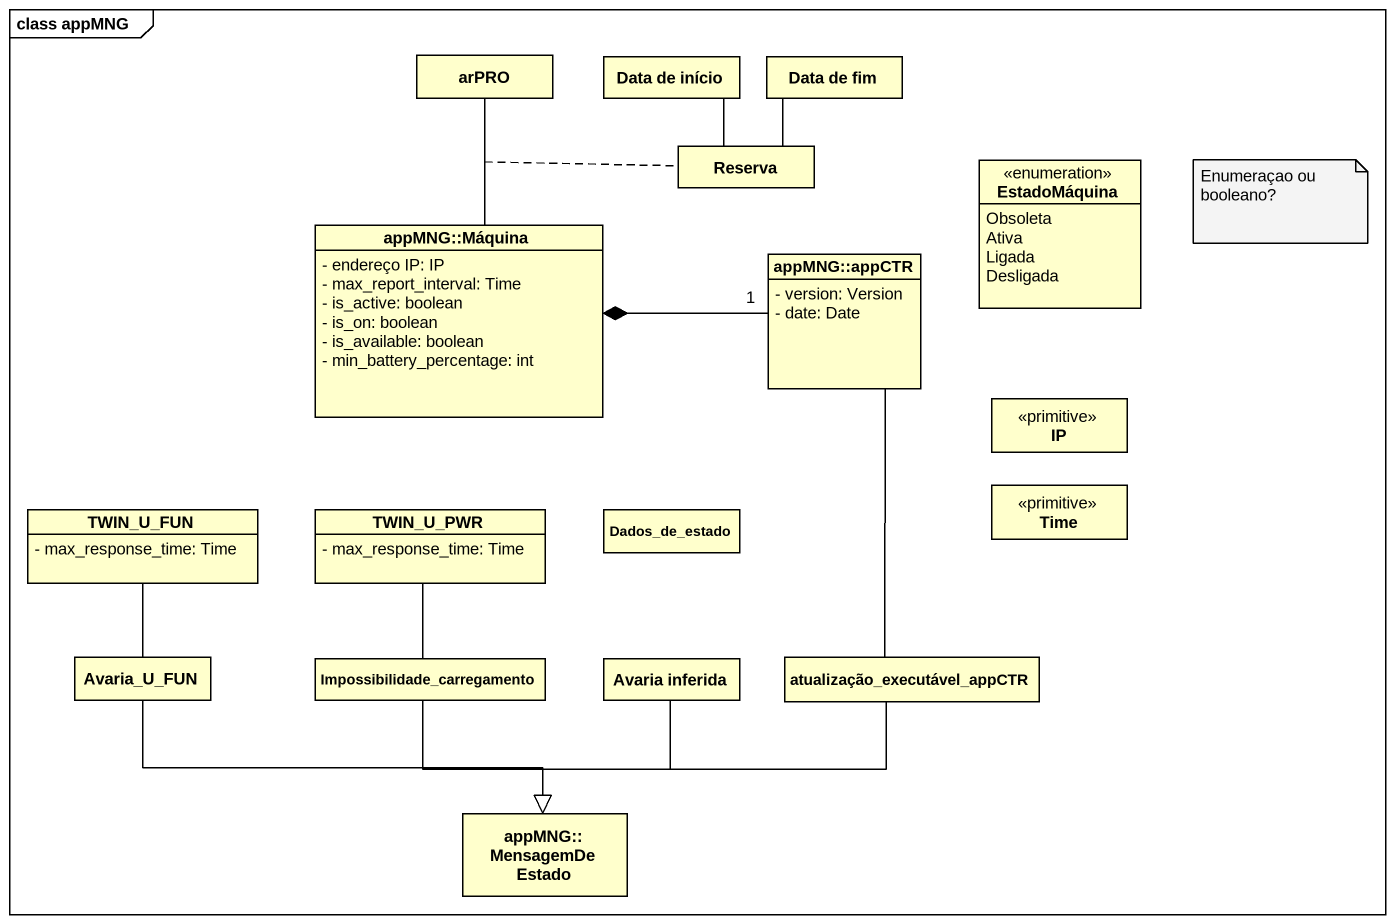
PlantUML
@startuml
mainframe class appMNG
hide circle
hide empty members
skinparam classAttributeIconSize 0
class arPRO
class "Data de início" as Data_de_início
class "Data de fim" as Data_de_fim
class Reserva
enum EstadoMáquina {
  Obsoleta
  Ativa
  Ligada
  Desligada
}
class "appMNG::Máquina" as appMNG_Máquina {
  - endereço IP: IP
  - max_report_interval: Time
  - is_active: boolean
  - is_on: boolean
  - is_available: boolean
  - min_battery_percentage: int
}
class "appMNG::appCTR" as appMNG_appCTR {
  - version: Version
  - date: Date
}
class IP <<primitive>>
class TWIN_U_FUN {
  - max_response_time: Time
}
class TWIN_U_PWR {
  - max_response_time: Time
}
class Dados_de_estado
class Time <<primitive>>
class Avaria_U_FUN
class Impossibilidade_carregamento
class "Avaria inferida" as Avaria_inferida
class "atualização_executável_appCTR" as atualização_executável
class "appMNG::MensagemDeEstado" as appMNG_MensagemDeEstado
arPRO -- appMNG_Máquina
(arPRO, appMNG_Máquina) .. Reserva
Reserva -up- Data_de_início
Reserva -up- Data_de_fim
appMNG_appCTR "1" -left-* appMNG_Máquina
TWIN_U_FUN -- Avaria_U_FUN
TWIN_U_PWR -- Impossibilidade_carregamento
Avaria_U_FUN -right-|> appMNG_MensagemDeEstado
Impossibilidade_carregamento --|> appMNG_MensagemDeEstado
Avaria_inferida --|> appMNG_MensagemDeEstado
atualização_executável -up- appMNG_appCTR
atualização_executável -left-|> appMNG_MensagemDeEstado
note as N1
  Enumeraçao ou booleano?
end note
@enduml
